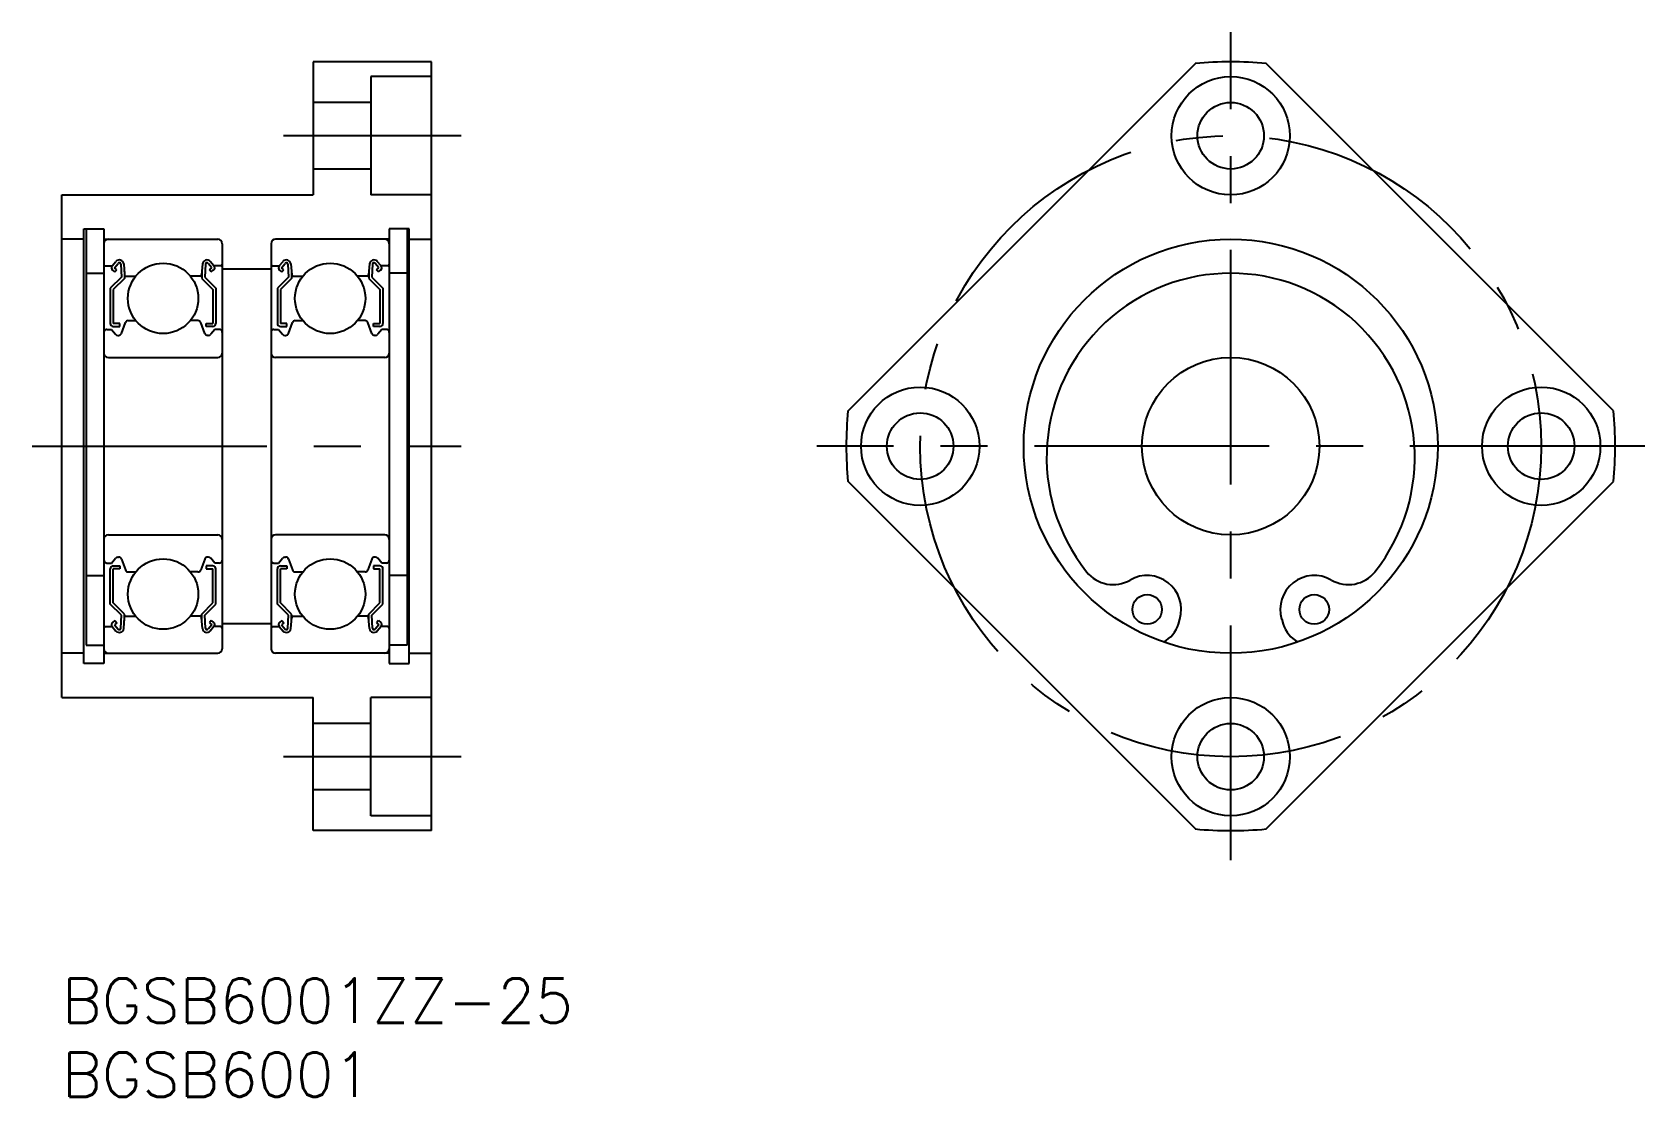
# Model space of a CAD drawing. Extents: x -2 to 107, y -8 to 64.
import ezdxf

# ---------------------------------------------------------------- set-up
doc = ezdxf.new("R2010")
doc.units = 0
doc.header["$LTSCALE"] = 0.5
doc.linetypes.add('CENTER', pattern=[50.8, 31.75, -6.35, 6.35, -6.35])
for name, color, linetype in [('MSM_CENTER', 1, 'CENTER'), ('MSM_CONTINUOUS', 7, 'CONTINUOUS'), ('MSM_PART_NUMBER', 7, 'CONTINUOUS')]:
    doc.layers.add(name, color=color, linetype=linetype)
doc.styles.get("Standard").update_dxf_attribs({"font": 'txt.shx', "height": 3, "bigfont": 'bigfont.shx'})

# ---------------------------------------------------------------- blocks, each defined once
blk = doc.blocks.new('*U6')
at = {"layer": 'MSM_PART_NUMBER'}
blk.add_text('BGSB6001ZZ-25', height=3, dxfattribs=at).set_placement((0, -3))
blk = doc.blocks.new('*U7')
at = {"layer": 'MSM_PART_NUMBER'}
blk.add_text('BGSB6001', height=3, dxfattribs=at).set_placement((0, -8))

msp = doc.modelspace()

# ---------------------------------------------------------------- linework, layer by layer
at = {"layer": 'MSM_CENTER'}
for p, q in [((79.06, 8), (79.06, 64)), ((27, 57), (15, 57)), ((-2, 36), (27, 36)), ((107.06, 36), (51.06, 36)), ((27, 15), (15, 15))]:
    msp.add_line(p, q, dxfattribs=at)
msp.add_circle((79.06, 36), 21, dxfattribs=at)
at = {"layer": 'MSM_CONTINUOUS'}
for p, q in [((25, 62), (17, 62)), ((17, 62), (17, 53)), ((23, 62), (23, 62)), ((25, 10), (25, 62)), ((53.18, 38.39), (76.67, 61.89)), ((104.95, 38.39), (81.46, 61.89)), ((25, 61), (20.9, 61)), ((20.9, 61), (20.9, 53)), ((20.9, 59.25), (17, 59.25)), ((20.9, 54.75), (17, 54.75)), ((0, 19), (0, 53)), ((0, 53), (17, 53)), ((25, 53), (20.9, 53)), ((1.5, 50.7, -0.7), (2.85, 50.7, -0.7)), ((1.5, 21.3, -0.1), (1.5, 50.7, -0.1)), ((1.65, 50.7), (1.65, 22.54)), ((2.85, 50.7), (2.85, 21.3)), ((22.15, 50.7), (22.15, 21.3)), ((23.5, 50.7, -0.7), (22.15, 50.7, -0.7)), ((23.35, 50.7), (23.35, 22.54)), ((23.5, 21.3, -0.1), (23.5, 50.7, -0.1)), ((1.5, 50, -0.7), (0, 50, -0.7)), ((2.85, 50), (10.55, 50)), ((10.85, 49.7), (10.85, 22.3)), ((14.15, 49.7), (14.15, 22.3)), ((22.15, 50), (14.45, 50)), ((23.5, 50, -0.7), (25, 50, -0.7)), ((2.95, 48.2), (3.41, 48.2)), ((3.41, 48.2), (3.66, 48.5)), ((3.56, 48.07), (3.81, 48.37)), ((3.72, 47.94), (3.56, 48.07)), ((3.99, 48.31), (4.03, 47.43)), ((4.19, 48.33), (4.25, 47.59)), ((9.51, 48.33), (9.45, 47.59)), ((9.71, 48.31), (9.67, 47.43)), ((10.14, 48.07), (9.89, 48.37)), ((9.98, 47.94), (10.14, 48.07)), ((10.29, 48.2), (10.04, 48.5)), ((10.75, 48.2), (10.29, 48.2)), ((10.85, 48), (14.15, 48)), ((14.25, 48.2), (14.71, 48.2)), ((14.71, 48.2), (14.96, 48.5)), ((14.86, 48.07), (15.11, 48.37)), ((15.02, 47.94), (14.86, 48.07)), ((15.29, 48.31), (15.33, 47.43)), ((15.49, 48.33), (15.55, 47.59)), ((20.81, 48.33), (20.75, 47.59)), ((21.01, 48.31), (20.97, 47.43)), ((21.44, 48.07), (21.19, 48.37)), ((21.28, 47.94), (21.44, 48.07)), ((21.59, 48.2), (21.34, 48.5)), ((22.05, 48.2), (21.59, 48.2)), ((1.65, 47.7, -0.7), (2.85, 47.7, -0.7)), ((4.03, 47.43), (3.28, 46.68)), ((3.59, 47.79), (3.43, 47.92)), ((4.23, 47.35), (3.48, 46.6)), ((3.59, 47.79), (3.72, 47.94)), ((4.23, 47.82), (4.23, 47.35)), ((4.35, 47.5), (5, 47.5)), ((9.35, 47.5), (8.7, 47.5)), ((9.47, 47.82), (9.47, 47.35)), ((9.47, 47.35), (10.22, 46.6)), ((9.67, 47.43), (10.42, 46.68)), ((10.11, 47.79), (9.98, 47.94)), ((10.11, 47.79), (10.27, 47.92)), ((15.33, 47.43), (14.58, 46.68)), ((14.89, 47.79), (14.73, 47.92)), ((15.53, 47.35), (14.78, 46.6)), ((14.89, 47.79), (15.02, 47.94)), ((15.53, 47.82), (15.53, 47.35)), ((15.65, 47.5), (16.3, 47.5)), ((20.65, 47.5), (20, 47.5)), ((20.77, 47.82), (20.77, 47.35)), ((20.77, 47.35), (21.52, 46.6)), ((20.97, 47.43), (21.72, 46.68)), ((21.41, 47.79), (21.28, 47.94)), ((21.41, 47.79), (21.57, 47.92)), ((23.35, 47.7, -0.7), (22.15, 47.7, -0.7)), ((3.28, 46.68), (3.28, 44.3)), ((3.48, 46.6), (3.48, 44.3)), ((10.22, 46.6), (10.22, 44.3)), ((10.42, 46.68), (10.42, 44.3)), ((14.58, 46.68), (14.58, 44.3)), ((14.78, 46.6), (14.78, 44.3)), ((21.52, 46.6), (21.52, 44.3)), ((21.72, 46.68), (21.72, 44.3)), ((3.05, 43.9), (3.35, 43.9)), ((3.35, 43.9), (3.63, 43.57)), ((3.93, 44.3), (3.48, 44.3)), ((3.48, 44.1), (3.93, 44.1)), ((3.93, 44.1), (3.93, 44.3)), ((4.03, 43.63), (4.3, 44.37)), ((4.49, 44.5), (5, 44.5)), ((9.21, 44.5), (8.7, 44.5)), ((9.67, 43.63), (9.4, 44.37)), ((9.77, 44.3), (10.22, 44.3)), ((9.77, 44.1), (9.77, 44.3)), ((10.22, 44.1), (9.77, 44.1)), ((10.35, 43.9), (10.07, 43.57)), ((10.65, 43.9), (10.35, 43.9)), ((14.35, 43.9), (14.65, 43.9)), ((14.65, 43.9), (14.93, 43.57)), ((15.23, 44.3), (14.78, 44.3)), ((14.78, 44.1), (15.23, 44.1)), ((15.23, 44.1), (15.23, 44.3)), ((15.33, 43.63), (15.6, 44.37)), ((15.79, 44.5), (16.3, 44.5)), ((20.51, 44.5), (20, 44.5)), ((20.97, 43.63), (20.7, 44.37)), ((21.07, 44.3), (21.52, 44.3)), ((21.07, 44.1), (21.07, 44.3)), ((21.52, 44.1), (21.07, 44.1)), ((21.65, 43.9), (21.37, 43.57)), ((21.95, 43.9), (21.65, 43.9)), ((3.78, 43.5), (3.84, 43.5)), ((9.92, 43.5), (9.86, 43.5)), ((15.08, 43.5), (15.14, 43.5)), ((21.22, 43.5), (21.16, 43.5)), ((3.15, 42), (10.55, 42)), ((21.85, 42), (14.45, 42)), ((76.67, 10.11), (53.18, 33.61)), ((81.46, 10.11), (104.95, 33.61)), ((3.15, 30), (10.55, 30)), ((21.85, 30), (14.45, 30)), ((3.35, 28.1), (3.63, 28.43)), ((3.78, 28.5), (3.84, 28.5)), ((4.03, 28.37), (4.3, 27.63)), ((9.67, 28.37), (9.4, 27.63)), ((9.92, 28.5), (9.86, 28.5)), ((10.35, 28.1), (10.07, 28.43)), ((14.65, 28.1), (14.93, 28.43)), ((15.08, 28.5), (15.14, 28.5)), ((15.33, 28.37), (15.6, 27.63)), ((20.97, 28.37), (20.7, 27.63)), ((21.22, 28.5), (21.16, 28.5)), ((21.65, 28.1), (21.37, 28.43)), ((3.05, 28.1), (3.35, 28.1)), ((3.28, 25.32), (3.28, 27.7)), ((3.48, 27.9), (3.93, 27.9)), ((3.48, 25.4), (3.48, 27.7)), ((3.93, 27.7), (3.48, 27.7)), ((3.93, 27.9), (3.93, 27.7)), ((4.49, 27.5), (5, 27.5)), ((9.21, 27.5), (8.7, 27.5)), ((10.22, 27.9), (9.77, 27.9)), ((9.77, 27.9), (9.77, 27.7)), ((9.77, 27.7), (10.22, 27.7)), ((10.22, 25.4), (10.22, 27.7)), ((10.65, 28.1), (10.35, 28.1)), ((10.42, 25.32), (10.42, 27.7)), ((14.35, 28.1), (14.65, 28.1)), ((14.58, 25.32), (14.58, 27.7)), ((14.78, 27.9), (15.23, 27.9)), ((14.78, 25.4), (14.78, 27.7)), ((15.23, 27.7), (14.78, 27.7)), ((15.23, 27.9), (15.23, 27.7)), ((15.79, 27.5), (16.3, 27.5)), ((20.51, 27.5), (20, 27.5)), ((21.52, 27.9), (21.07, 27.9)), ((21.07, 27.9), (21.07, 27.7)), ((21.07, 27.7), (21.52, 27.7)), ((21.52, 25.4), (21.52, 27.7)), ((21.95, 28.1), (21.65, 28.1)), ((21.72, 25.32), (21.72, 27.7)), ((1.65, 27.26, -0.7), (2.85, 27.26, -0.7)), ((23.35, 27.26, -0.7), (22.15, 27.26, -0.7)), ((4.03, 24.57), (3.28, 25.32)), ((4.23, 24.65), (3.48, 25.4)), ((9.47, 24.65), (10.22, 25.4)), ((9.67, 24.57), (10.42, 25.32)), ((15.33, 24.57), (14.58, 25.32)), ((15.53, 24.65), (14.78, 25.4)), ((20.77, 24.65), (21.52, 25.4)), ((20.97, 24.57), (21.72, 25.32)), ((3.59, 24.21), (3.43, 24.08)), ((3.72, 24.06), (3.56, 23.93)), ((3.59, 24.21), (3.72, 24.06)), ((3.99, 23.69), (4.03, 24.57)), ((4.19, 23.67), (4.25, 24.41)), ((4.23, 24.18), (4.23, 24.65)), ((4.35, 24.5), (5, 24.5)), ((9.35, 24.5), (8.7, 24.5)), ((9.51, 23.67), (9.45, 24.41)), ((9.47, 24.18), (9.47, 24.65)), ((9.71, 23.69), (9.67, 24.57)), ((10.11, 24.21), (9.98, 24.06)), ((9.98, 24.06), (10.14, 23.93)), ((10.11, 24.21), (10.27, 24.08)), ((10.85, 24), (14.15, 24)), ((14.89, 24.21), (14.73, 24.08)), ((15.02, 24.06), (14.86, 23.93)), ((14.89, 24.21), (15.02, 24.06)), ((15.29, 23.69), (15.33, 24.57)), ((15.49, 23.67), (15.55, 24.41)), ((15.53, 24.18), (15.53, 24.65)), ((15.65, 24.5), (16.3, 24.5)), ((20.65, 24.5), (20, 24.5)), ((20.81, 23.67), (20.75, 24.41)), ((20.77, 24.18), (20.77, 24.65)), ((21.01, 23.69), (20.97, 24.57)), ((21.41, 24.21), (21.28, 24.06)), ((21.28, 24.06), (21.44, 23.93)), ((21.41, 24.21), (21.57, 24.08)), ((75.52, 23.97), (75.62, 24.31)), ((82.51, 24.31), (82.61, 23.97)), ((2.95, 23.8), (3.41, 23.8)), ((3.41, 23.8), (3.66, 23.5)), ((3.56, 23.93), (3.81, 23.63)), ((10.14, 23.93), (9.89, 23.63)), ((10.29, 23.8), (10.04, 23.5)), ((10.75, 23.8), (10.29, 23.8)), ((14.25, 23.8), (14.71, 23.8)), ((14.71, 23.8), (14.96, 23.5)), ((14.86, 23.93), (15.11, 23.63)), ((21.44, 23.93), (21.19, 23.63)), ((21.59, 23.8), (21.34, 23.5)), ((22.05, 23.8), (21.59, 23.8)), ((1.5, 22, -0.7), (0, 22, -0.7)), ((1.65, 22.54, -0.7), (2.85, 22.54, -0.7)), ((2.85, 22), (10.55, 22)), ((22.15, 22), (14.45, 22)), ((23.35, 22.54, -0.7), (22.15, 22.54, -0.7)), ((23.5, 22, -0.7), (25, 22, -0.7)), ((2.85, 21.3, -0.7), (1.5, 21.3, -0.7)), ((22.15, 21.3, -0.7), (23.5, 21.3, -0.7)), ((0, 19), (17, 19)), ((17, 10), (17, 19)), ((25, 19), (20.9, 19)), ((20.9, 11), (20.9, 19)), ((20.9, 17.25), (17, 17.25)), ((20.9, 12.75), (17, 12.75)), ((25, 11), (20.9, 11)), ((25, 10), (17, 10))]:
    msp.add_line(p, q, dxfattribs=at)
for centre, radius in [((79.06, 57), 4), ((79.06, 57), 2.25), ((79.06, 36), 14), ((6.85, 46), 2.38), ((18.15, 46), 2.38), ((79.06, 36), 6), ((58.06, 36), 4), ((100.06, 36), 4), ((58.06, 36), 2.25), ((100.06, 36), 2.25), ((6.85, 26), 2.38), ((18.15, 26), 2.38), ((73.41, 24.96), 1), ((84.71, 24.96), 1), ((79.06, 15), 4), ((79.06, 15), 2.25)]:
    msp.add_circle(centre, radius, dxfattribs=at)
for centre, radius, start, end in [((79.06, 36), 26, 84.7151, 95.2849), ((3.15, 49.7), 0.3, 90, 180), ((10.55, 49.7), 0.3, 0, 90), ((14.45, 49.7), 0.3, 90, 180), ((21.85, 49.7), 0.3, 360, 90), ((2.95, 48.3), 0.1, 180, 270), ((3.56, 48.07), 0.2, 140.002, 230.0863), ((3.89, 48.3), 0.3, 4.9968, 140.002), ((3.89, 48.31), 0.1, 2.8198, 140.0022), ((9.81, 48.3), 0.3, 39.998, 175.0032), ((9.81, 48.31), 0.1, 39.9978, 177.1802), ((10.14, 48.07), 0.2, 309.9137, 39.998), ((10.75, 48.3), 0.1, 270, 0), ((14.25, 48.3), 0.1, 180, 270), ((14.86, 48.07), 0.2, 140.002, 230.0863), ((15.19, 48.3), 0.3, 4.9968, 140.002), ((15.19, 48.31), 0.1, 2.8198, 140.0022), ((21.11, 48.3), 0.3, 39.998, 175.0032), ((21.11, 48.31), 0.1, 39.9978, 177.1802), ((21.44, 48.07), 0.2, 309.9137, 39.998), ((22.05, 48.3), 0.1, 270, 360), ((4.35, 47.6), 0.1, 184.9968, 269.9991), ((9.35, 47.6), 0.1, 270.0009, 355.0032), ((15.65, 47.6), 0.1, 184.9968, 269.9991), ((20.65, 47.6), 0.1, 270.0009, 355.0032), ((79.06, 35.25), 12.45, 321.589, 218.411), ((3.05, 43.7), 0.2, 90, 180), ((3.48, 44.3), 0.2, 180, 270), ((3.84, 43.7), 0.2, 270, 339.9916), ((4.49, 44.3), 0.2, 90, 159.9916), ((9.21, 44.3), 0.2, 20.0084, 90), ((9.86, 43.7), 0.2, 200.0084, 270), ((10.22, 44.3), 0.2, 270, 0), ((10.65, 43.7), 0.2, 0, 90), ((14.35, 43.7), 0.2, 90, 180), ((14.78, 44.3), 0.2, 180, 270), ((15.14, 43.7), 0.2, 270, 339.9916), ((15.79, 44.3), 0.2, 90, 159.9916), ((20.51, 44.3), 0.2, 20.0084, 90), ((21.16, 43.7), 0.2, 200.0084, 270), ((21.52, 44.3), 0.2, 270, 360), ((21.95, 43.7), 0.2, 360, 90), ((3.78, 43.7), 0.2, 219.9952, 270), ((9.92, 43.7), 0.2, 270, 320.0048), ((15.08, 43.7), 0.2, 219.9952, 270), ((21.22, 43.7), 0.2, 270, 320.0048), ((3.15, 42.3), 0.3, 180, 270), ((10.55, 42.3), 0.3, 270, 0), ((14.45, 42.3), 0.3, 180, 270), ((21.85, 42.3), 0.3, 270, 360), ((79.06, 36), 26, 174.7151, 185.2849), ((79.06, 36), 26, 354.7151, 5.2849), ((3.15, 29.7), 0.3, 90, 180), ((10.55, 29.7), 0.3, 0, 90), ((14.45, 29.7), 0.3, 90, 180), ((21.85, 29.7), 0.3, 360, 90), ((3.78, 28.3), 0.2, 90, 140.0048), ((3.84, 28.3), 0.2, 20.0084, 90), ((9.86, 28.3), 0.2, 90, 159.9916), ((9.92, 28.3), 0.2, 39.9952, 90), ((15.08, 28.3), 0.2, 90, 140.0048), ((15.14, 28.3), 0.2, 20.0084, 90), ((21.16, 28.3), 0.2, 90, 159.9916), ((21.22, 28.3), 0.2, 39.9952, 90), ((3.05, 28.3), 0.2, 180, 270), ((3.48, 27.7), 0.2, 90, 180), ((4.49, 27.7), 0.2, 200.0084, 270), ((9.21, 27.7), 0.2, 270, 339.9916), ((10.22, 27.7), 0.2, 0, 90), ((10.65, 28.3), 0.2, 270, 0), ((14.35, 28.3), 0.2, 180, 270), ((14.78, 27.7), 0.2, 90, 180), ((15.79, 27.7), 0.2, 200.0084, 270), ((20.51, 27.7), 0.2, 270, 339.9916), ((21.52, 27.7), 0.2, 360, 90), ((21.95, 28.3), 0.2, 270, 360), ((71.11, 28.94), 2.3, 218.411, 300.0471), ((87.02, 28.94), 2.3, 239.9529, 321.589), ((73.41, 24.96), 2.3, 343.5829, 120.0471), ((84.71, 24.96), 2.3, 59.9529, 196.4171), ((3.56, 23.93), 0.2, 129.9137, 219.998), ((4.35, 24.4), 0.1, 90.0009, 175.0032), ((9.35, 24.4), 0.1, 4.9968, 89.9991), ((10.14, 23.93), 0.2, 320.002, 50.0863), ((14.86, 23.93), 0.2, 129.9137, 219.998), ((15.65, 24.4), 0.1, 90.0009, 175.0032), ((20.65, 24.4), 0.1, 4.9968, 89.9991), ((21.44, 23.93), 0.2, 320.002, 50.0863), ((2.95, 23.7), 0.1, 90, 180), ((3.89, 23.7), 0.3, 219.998, 355.0032), ((3.89, 23.69), 0.1, 219.9978, 357.1802), ((9.81, 23.7), 0.3, 184.9968, 320.002), ((9.81, 23.69), 0.1, 182.8198, 320.0022), ((10.75, 23.7), 0.1, 0, 90), ((14.25, 23.7), 0.1, 90, 180), ((15.19, 23.7), 0.3, 219.998, 355.0032), ((15.19, 23.69), 0.1, 219.9978, 357.1802), ((21.11, 23.7), 0.3, 184.9968, 320.002), ((21.11, 23.69), 0.1, 182.8198, 320.0022), ((22.05, 23.7), 0.1, 0, 90), ((73.6, 24.54), 2, 297.3274, 343.5829), ((84.53, 24.54), 2, 196.4171, 242.6726), ((3.15, 22.3), 0.3, 180, 270), ((10.55, 22.3), 0.3, 270, 0), ((14.45, 22.3), 0.3, 180, 270), ((21.85, 22.3), 0.3, 270, 360), ((79.06, 36), 26, 264.7151, 275.2849)]:
    msp.add_arc(centre, radius, start, end, dxfattribs=at)

# ---------------------------------------------------------------- block references
for name in ['*U6', '*U7']:
    msp.add_blockref(name, (0, 0), dxfattribs=at)

doc.saveas('drawing.dxf')
